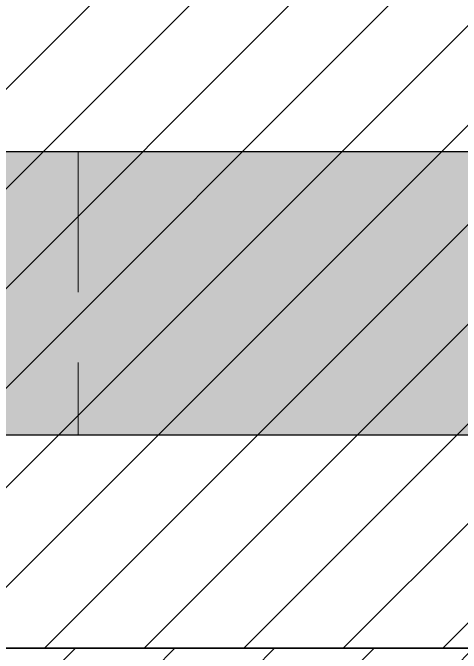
# Model space of a CAD drawing. Extents: x -442114 to -441356, y 420528 to 426243.
# Drawn here: x -441746.55 to -441726.32, y 423933.39 to 423962.26 of the extents above; entities that cross this region are included whole.
import ezdxf

# ---------------------------------------------------------------- set-up
doc = ezdxf.new("R2010")
doc.units = 0
doc.linetypes.add('DASHED2', pattern=[9.525, 6.35, -3.175])
doc.layers.add('GIZLI', color=8, linetype='DASHED2', lineweight=18)

# ---------------------------------------------------------------- blocks, each defined once
blk = doc.blocks.new('DEDEDED')
h = blk.add_hatch()
h.set_pattern_fill('ANSI31', color=4)
h.paths.add_polyline_path([(-441706.168, 420552.951), (-441756.173, 420552.951), (-441756.173, 420517.951), (-441706.168, 420517.951)])
blk.add_line((-441756.173, 420517.951), (-441706.168, 420517.951))
blk = doc.blocks.new('RFRFRFRFRFRUU')
at = {"true_color": 0xd19cc7}
h = blk.add_hatch(color=9, dxfattribs=at)
h.dxf.hatch_style = 1
h.paths.add_polyline_path([(-441691.673, 423079.206), (-441705.973, 423079.206), (-441705.973, 423082.206), (-441781.715, 423082.206), (-441781.715, 423079.206), (-441781.715, 423069.406), (-441705.973, 423069.406), (-441705.973, 423072.406), (-441691.673, 423072.406, 0.414214), (-441689.673, 423074.406), (-441689.673, 423077.206, 0.414214)])
for p, q in [((-441781.715, 423082.206), (-441705.973, 423082.206)), ((-441705.973, 423069.406), (-441781.715, 423069.406))]:
    blk.add_line(p, q)

msp = doc.modelspace()

# ---------------------------------------------------------------- hatches: boundary and pattern name
at = {"true_color": 0xf8f6b0}
h = msp.add_hatch(dxfattribs=at)
h.set_pattern_fill('ANSI31', color=51)
h.set_pattern_definition([(45, (0.0685, 3415.665), (-2.24506403, 2.24506403), [])])
h.paths.add_polyline_path([(-441856.104, 423933.616), (-441856.104, 423918.616), (-441436.094, 423918.616), (-441436.094, 423933.616)])

# ---------------------------------------------------------------- linework, layer by layer
at = {"color": 51, "true_color": 0xf8f6b0}
msp.add_line((-441436.094, 423933.616), (-441856.104, 423933.616), dxfattribs=at)
at = {"layer": 'GIZLI', "color": 6}
msp.add_lwpolyline([(-441743.599, 423956.017), (-441743.599, 423943.217)], dxfattribs=at)

# ---------------------------------------------------------------- block references
for name, p in [('DEDEDED', (0.069, 3415.665)), ('RFRFRFRFRFRUU', (-0.126, 873.81))]:
    msp.add_blockref(name, p)

doc.saveas('drawing.dxf')
